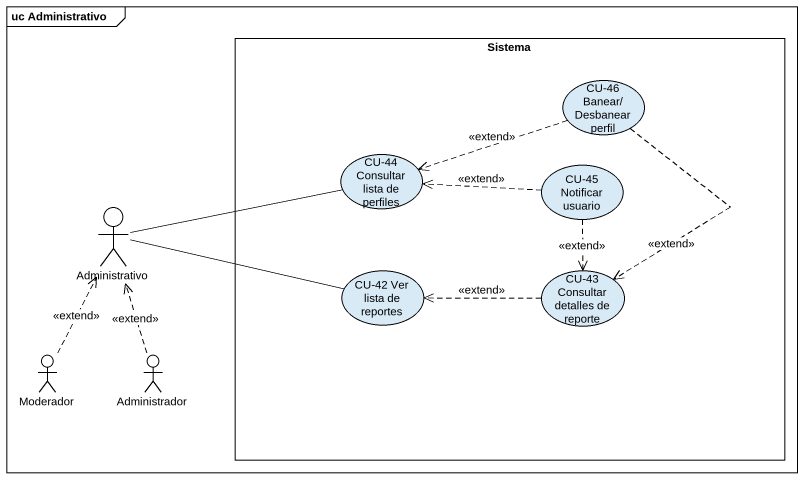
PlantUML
@startuml
mainframe uc Administrativo
rectangle Sistema {
  usecase "CU-46 Banear/Desbanear perfil" as CU_46_Banear_Desbanear
  usecase "CU-44 Consultar lista de perfiles" as CU_44_Consultar_lista_de
  usecase "CU-45 Notificar usuario" as CU_45_Notificar_usuario
  usecase "CU-42 Ver lista de reportes" as CU_42_Ver_lista_de_reportes
  usecase "CU-43 Consultar detalles de reporte" as CU_43_Consultar_detalles_de
}
actor Administrativo
actor Moderador
actor Administrador
CU_46_Banear_Desbanear .left.> CU_44_Consultar_lista_de : <<extend>>
CU_46_Banear_Desbanear ..> CU_43_Consultar_detalles_de : <<extend>>
CU_45_Notificar_usuario .left.> CU_44_Consultar_lista_de : <<extend>>
CU_45_Notificar_usuario ..> CU_43_Consultar_detalles_de : <<extend>>
Administrativo -right- CU_44_Consultar_lista_de
Administrativo -right- CU_42_Ver_lista_de_reportes
CU_43_Consultar_detalles_de .left.> CU_42_Ver_lista_de_reportes : <<extend>>
Moderador .up.> Administrativo : <<extend>>
Administrador .up.> Administrativo : <<extend>>
@enduml
